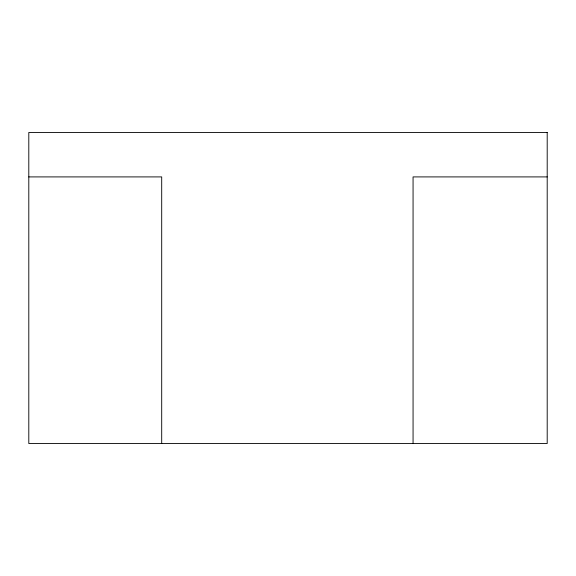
<?xml version="1.0" encoding="UTF-8"?>
<svg xmlns="http://www.w3.org/2000/svg" width="576" height="576" viewBox="0 0 576 576"><rect width="100%" height="100%" fill="white"/><g stroke="black" fill="none" stroke-linecap="round" stroke-linejoin="round"><path stroke-width="0.86" d="M28.8 176.911L161.698 176.911L161.698 443.52M547.2 176.911L413.064 176.911L413.064 443.52M547.2 132.48L28.8 132.48L28.8 443.52L547.2 443.52L547.2 132.48"/></g></svg>
